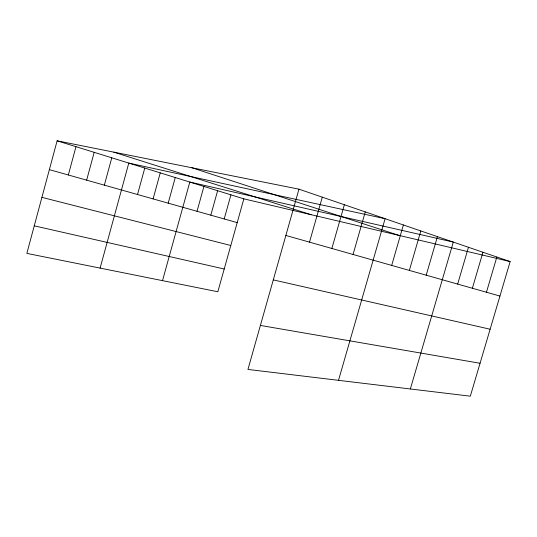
<?xml version="1.0" encoding="UTF-8"?>
<svg xmlns="http://www.w3.org/2000/svg" width="537" height="537" viewBox="0 0 537 537"><rect width="100%" height="100%" fill="white"/><g stroke="black" fill="none" stroke-linecap="round" stroke-linejoin="round"><path stroke-width="0.81" d="M298.961 189.165L57.123 140.815L26.85 253.39L217.841 291.759L243.858 198.858L510.15 261.573L470.318 396.185L247.946 369.436L298.961 189.165L510.15 261.573M68.333 174.988L75.979 146.682M86.645 180.15L94.19 152.34M104.346 185.144L111.783 157.811M100.11 268.111L128.793 163.094L385.096 218.7L338.511 380.33M137.526 194.501L144.775 168.061M153.099 198.898L160.254 172.874M168.188 203.154L175.263 177.539M162.516 280.65L189.809 182.056L453.302 242.08L410.349 388.969M197.032 211.289L203.926 186.446M210.813 215.176L217.633 190.709M224.197 218.955L230.937 194.844M309.507 242.14L322.294 197.166M331.866 248.47L344.365 204.731M353.051 254.471L365.267 211.9M391.695 265.412L403.394 224.969M409.355 270.413L420.82 230.944M426.203 275.186L437.433 236.642M457.658 284.086L468.459 247.275M472.365 288.255L482.958 252.249M486.448 292.242L496.846 257.008M260.391 325.435L480.058 363.267M273.286 279.884L490.133 329.228M34.261 225.835L224.211 269.003M41.913 197.361L230.796 245.496M49.37 169.638L237.206 222.62M285.865 235.448L499.947 296.062M57.123 140.815L243.858 198.858M113.73 152.132L311.118 214.699M191.937 167.772L398.87 235.367"/></g></svg>
